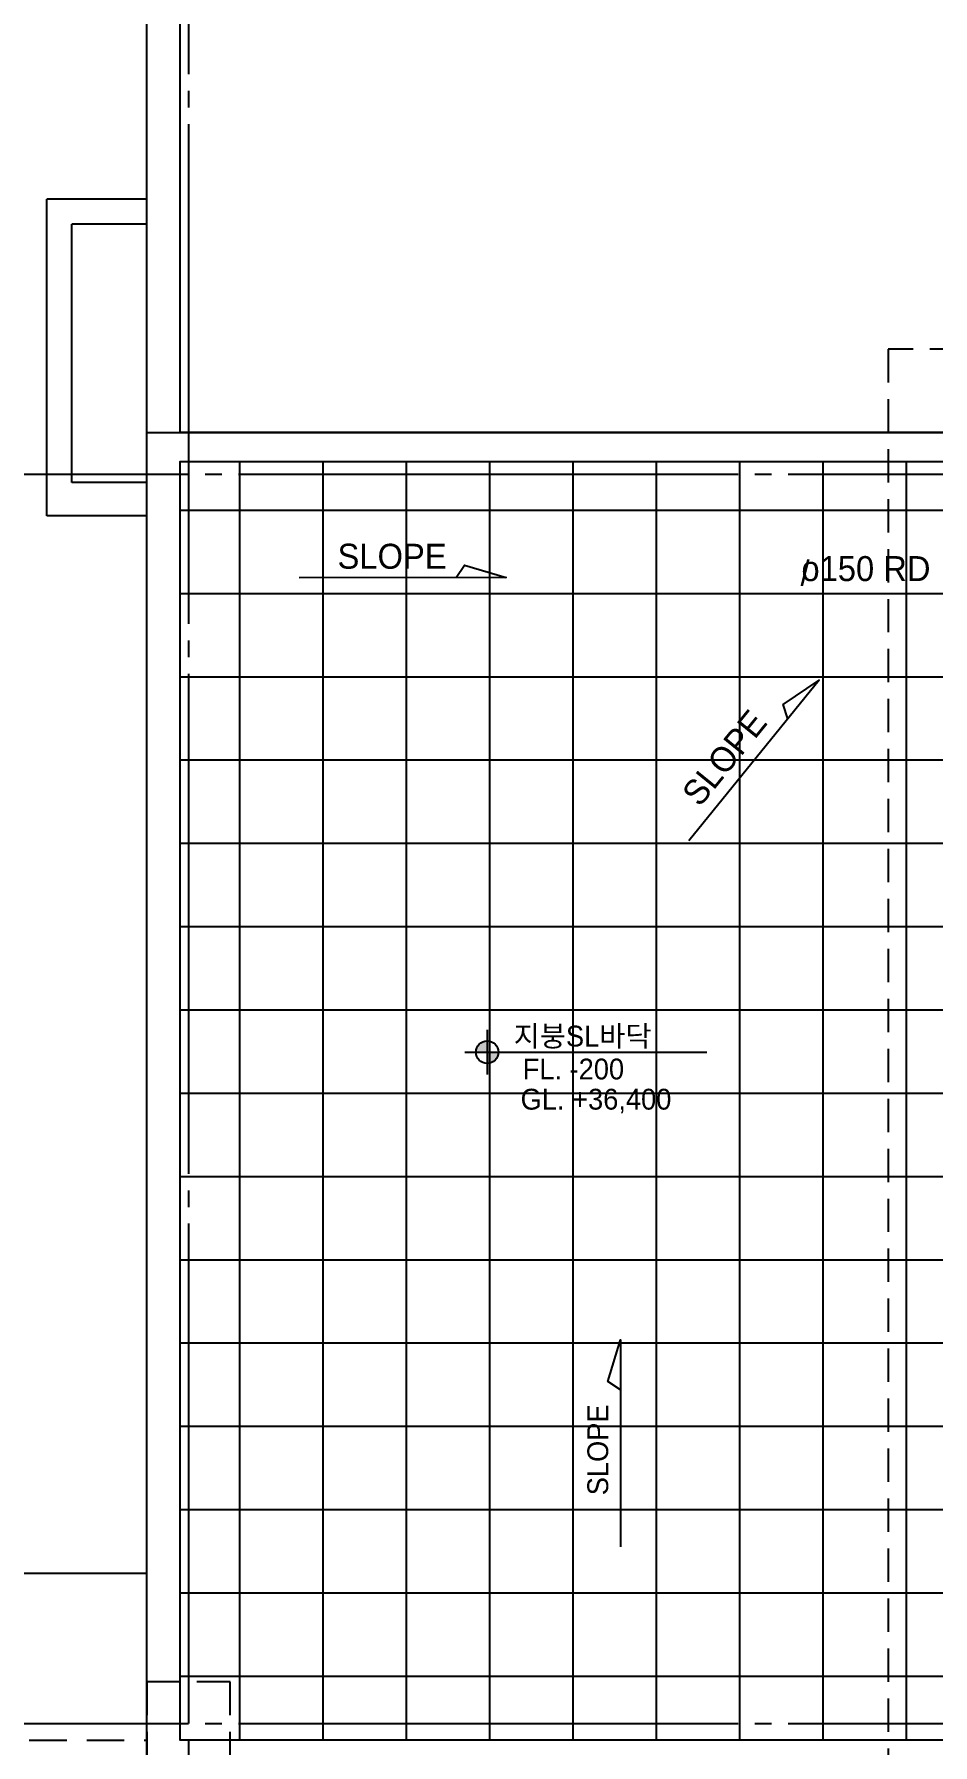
# Model space of a CAD drawing. Extents: x 14580073 to 14658235, y -1804798 to -1750552.
# Drawn here: x 14616223 to 14627007, y -1791806 to -1771268 of the extents above; entities that cross this region are included whole.
import ezdxf
from ezdxf.enums import TextEntityAlignment as Align

# ---------------------------------------------------------------- set-up
doc = ezdxf.new("R2010")
doc.units = 0
doc.header["$LTSCALE"] = 100
doc.header["$MEASUREMENT"] = 0
for name, pattern in [('CEN', [66, 60, -2, 2, -2]), ('HID', [2.3, 1.5, -0.8]), ('HIDD', [6, 4, -2])]:
    doc.linetypes.add(name, pattern=pattern)
doc.layers.get('Defpoints').update_dxf_attribs({"linetype": 'CONTINUOUS'})
for name, color, linetype in [('8', 8, 'CONTINUOUS'), ('CEN', 1, 'CEN'), ('EL4', 6, 'CONTINUOUS'), ('LEVEL-1', 4, 'CONTINUOUS'), ('ST', 3, 'CONTINUOUS'), ('SYM', 7, 'CONTINUOUS'), ('TE2', 3, 'CONTINUOUS'), ('TEXT', 2, 'CONTINUOUS'), ('TEXT1', 7, 'CONTINUOUS'), ('WALL-1', 7, 'CONTINUOUS')]:
    doc.layers.add(name, color=color, linetype=linetype)
doc.styles.add('HY울를도M', font='HYWULM.TTF')

msp = doc.modelspace()

# ---------------------------------------------------------------- hatches: boundary and pattern name
at = {"layer": '8'}
h = msp.add_hatch(dxfattribs=at)
h.set_pattern_fill('_USER', color=256, scale=1000, style=0, double=1, pattern_type=0)
h.set_pattern_definition([(0, (1515692, -5164982.4), (0, 1000), []), (90, (1515692, -5164982.4), (-1000, 6e-14), [])])
h.paths.add_polyline_path([(14627473.21252, -1776399.19177), (14617973.21252, -1776399.19177), (14617973.21252, -1791749.19177), (14627473.21252, -1791749.19177)])
h.paths.add_polyline_path([(14648273.21252, -1776399.19177), (14638673.21252, -1776399.19177), (14638673.21252, -1791749.19177), (14648273.21252, -1791749.19177)])
at = {"layer": 'LEVEL-1'}
h = msp.add_hatch(color=256, dxfattribs=at)
h.paths.add_polyline_path([(14621660.20647, -1783489.84886), (14621660.20647, -1783355.4502, 0.4142135624), (14621525.80781, -1783489.84886)])
h.paths.add_polyline_path([(14621660.20647, -1783489.84886), (14621660.20647, -1783624.24751, 0.4142135624), (14621794.60513, -1783489.84886)])

# ---------------------------------------------------------------- linework, layer by layer
at = {"layer": '8'}
msp.add_lwpolyline([(14617973.21252, -1761649.19177), (14648273.21252, -1761649.19177), (14648273.21252, -1776049.19177), (14638673.21252, -1776049.19177), (14638673.21252, -1775049.19177), (14637573.21407, -1775049.19177), (14637573.20973, -1775949.22513), (14627473.21252, -1775949.17645), (14627473.21252, -1776049.19177), (14617973.21252, -1776049.19177), (14617973.21252, -1761649.19177)], dxfattribs=at)
at = {"layer": 'CEN', "linetype": 'CEN'}
for p, q in [((14618073.21252, -1759149.19177), (14618073.21252, -1799049.19177)), ((14585673.21252, -1776549.19177), (14649673.21252, -1776549.19177)), ((14585673.21252, -1791549.19177), (14649673.21252, -1791549.19177))]:
    msp.add_line(p, q, dxfattribs=at)
at = {"layer": 'Defpoints', "linetype": 'HIDD'}
msp.add_lwpolyline([(14618573.21252, -1792049.19177), (14618573.21252, -1791049.19177), (14617573.21252, -1791049.19177), (14617573.21252, -1792049.19177)], close=True, dxfattribs=at)
at = {"layer": 'EL4', "color": 4}
for points in [[(14617573.21252, -1776049.19177), (14617573.21252, -1760949.19177), (14648673.21252, -1760949.19177), (14648673.21252, -1776049.19177)], [(14617973.21252, -1776049.19177), (14617973.21252, -1761349.19177), (14648273.21252, -1761349.19177), (14648273.21252, -1776049.19177)], [(14627473.21252, -1792149.19177), (14617573.21252, -1792149.19177), (14617573.21252, -1776049.19177), (14627473.21252, -1776049.19177)], [(14627473.21252, -1791749.19177), (14617973.21252, -1791749.19177), (14617973.21252, -1776399.19177), (14627473.21252, -1776399.19177)]]:
    msp.add_lwpolyline(points, dxfattribs=at)
at = {"layer": 'EL4'}
msp.add_lwpolyline([(14617573.21252, -1789749.19178), (14595073.21252, -1789749.19177)], dxfattribs=at)
at = {"layer": 'LEVEL-1'}
for p, q in [((14621660.21363, -1783221.05154), (14621660.21363, -1783758.64617)), ((14621391.40916, -1783489.84886), (14624295.76423, -1783489.84886))]:
    msp.add_line(p, q, dxfattribs=at)
msp.add_circle((14621660.20647, -1783489.84886), 134.39866, dxfattribs=at)
at = {"layer": 'ST', "color": 4}
for p, q in [((14616373.21252, -1777049.19177), (14616373.21252, -1773249.19177)), ((14617573.21812, -1773249.19177), (14616373.21252, -1773249.19177)), ((14616673.21252, -1776649.19177), (14616673.21252, -1773549.19177)), ((14617573.21812, -1773549.19177), (14616673.21252, -1773549.19177)), ((14617573.21252, -1776649.19177), (14616673.21252, -1776649.19177)), ((14617573.21252, -1777049.19177), (14616373.21252, -1777049.19177))]:
    msp.add_line(p, q, dxfattribs=at)
at = {"layer": 'SYM', "color": 4, "ltscale": 2}
for points in [[(14621286.02239, -1777792.79683), (14621385.84062, -1777642.67581), (14621886.02194, -1777792.07005), (14619401.28909, -1777795.07981)], [(14625266.25104, -1779489.6933), (14625212.76233, -1779317.53362), (14625644.25254, -1779023.73744), (14624078.8635, -1780953.36527)], [(14623257.95656, -1787543.224), (14623107.95656, -1787443.224), (14623257.95656, -1786943.224), (14623257.95656, -1789427.95868)]]:
    msp.add_lwpolyline(points, dxfattribs=at)
at = {"layer": 'WALL-1', "color": 4, "linetype": 'HID', "ltscale": 3}
msp.add_line((14608573.21252, -1791749.19177), (14617573.21252, -1791749.19177), dxfattribs=at)
at = {"layer": 'WALL-1', "color": 6, "linetype": 'HIDD'}
msp.add_lwpolyline([(14637573.21407, -1775049.19177), (14626473.21252, -1775049.19177), (14626473.21252, -1796349.19177), (14637573.21252, -1796349.19177)], dxfattribs=at)

# ---------------------------------------------------------------- texts
at = {"layer": 'TE2', "style": 'HY울를도M'}
for height, rotation, p in [(300, 359.930597574, (14620518.18625, -1777535.81575)), (300, 50.949693587, (14624506.43174, -1779954.39971)), (250, 90, (14622986.74979, -1788264.92357))]:
    msp.add_text('SLOPE', height=height, rotation=rotation, dxfattribs=at).set_placement(p, align=Align.MIDDLE_CENTER)
at = {"layer": 'TEXT', "style": 'HY울를도M'}
for s, p in [('지붕SL바닥', (14621977.32557, -1783422.20813)), ('FL. -200', (14622085.0063, -1783817.42737)), ('GL. +36,400', (14622060.95656, -1784179.78922))]:
    msp.add_text(s, height=250, dxfattribs=at).set_placement(p)
at = {"layer": 'TEXT1', "style": 'HY울를도M'}
for s, p in [('/', (14625474.54539, -1777732.92555)), ('o150 RD', (14626205.54539, -1777683.92555))]:
    msp.add_text(s, height=300, dxfattribs=at).set_placement(p, align=Align.MIDDLE)

doc.saveas('drawing.dxf')
